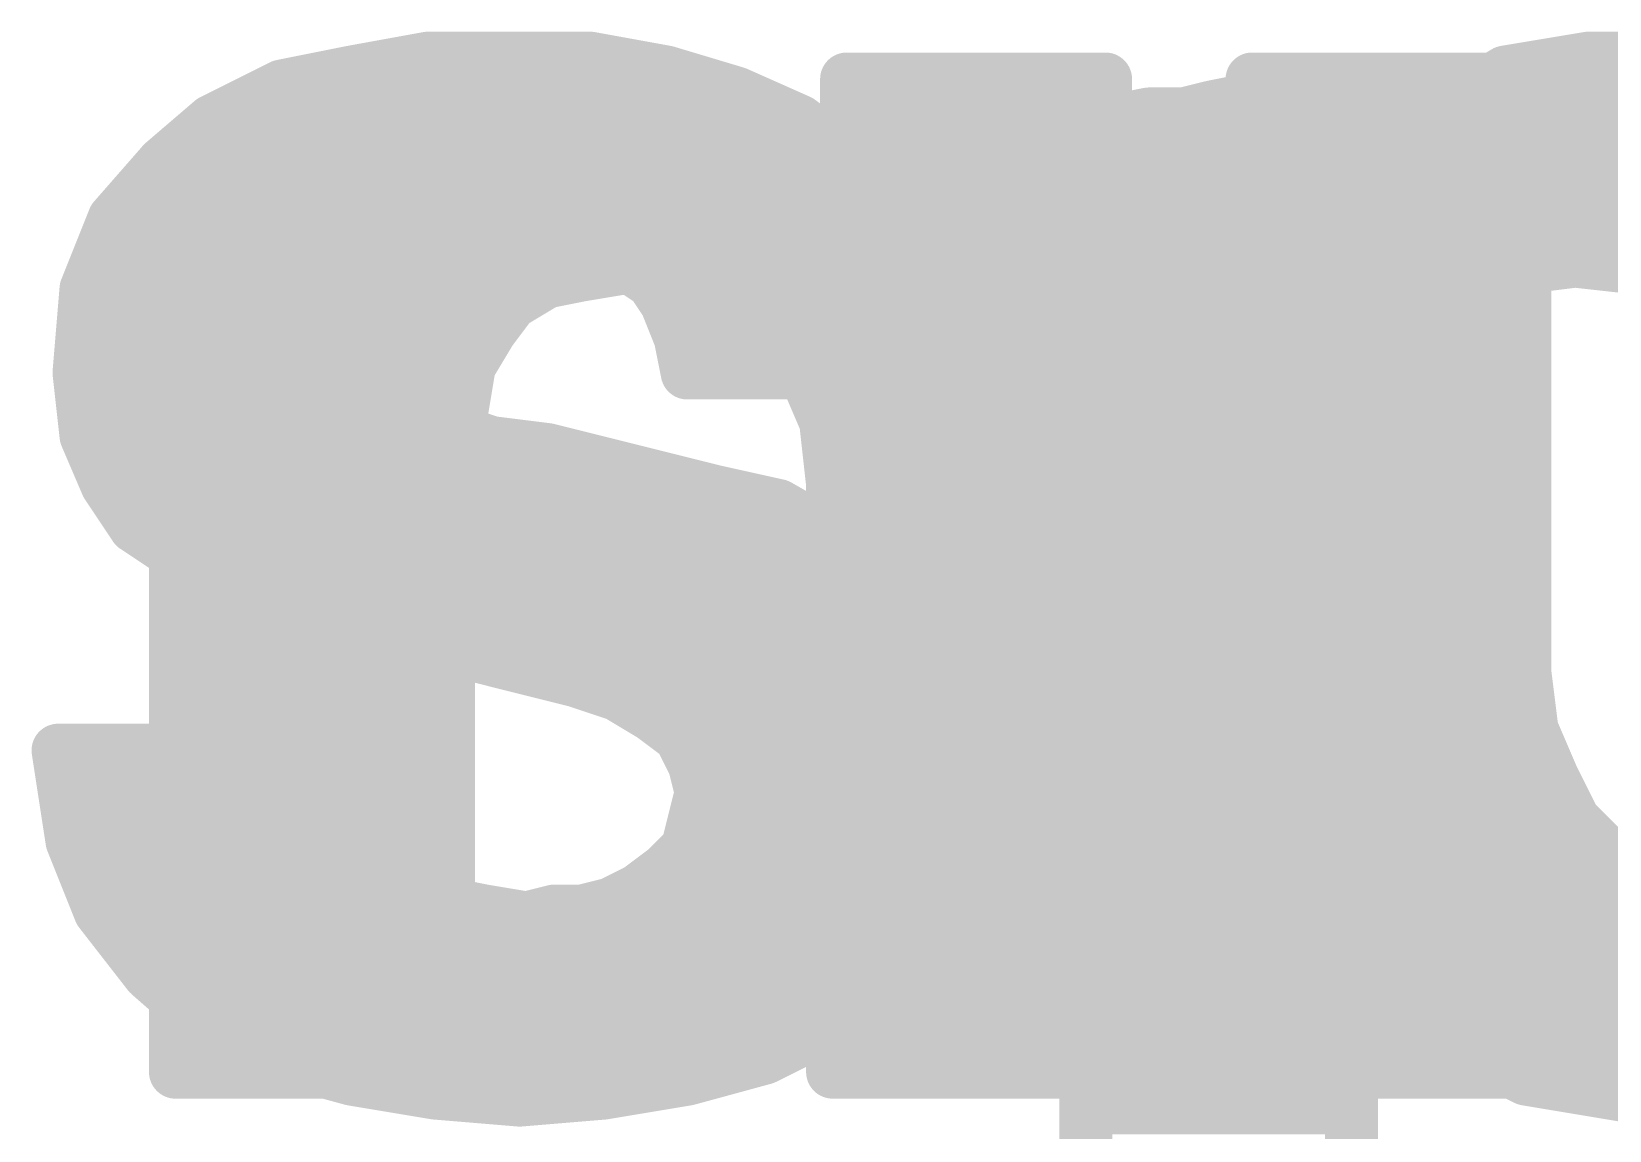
# Model space of a CAD drawing. Extents: x -33 to 74, y -22 to 37.
# Drawn here: x 7.133 to 9.39, y 20.541 to 22.113 of the extents above; entities that cross this region are included whole.
import ezdxf

# ---------------------------------------------------------------- set-up
doc = ezdxf.new("R2010")
doc.units = 0
doc.layers.add('21', color=41, linetype='CONTINUOUS')
doc.layers.add('22', color=40, linetype='CONTINUOUS')

msp = doc.modelspace()

# ---------------------------------------------------------------- linework, layer by layer
at = {"layer": '21', "const_width": 0.0762}
for points in [[(7.591, 22.055), (7.701, 22.075)], [(7.701, 22.075), (7.931, 22.075)], [(7.931, 22.075), (8.041, 22.055)], [(9.241, 22.055), (9.361, 22.075)], [(9.361, 22.075), (9.431, 22.075)], [(7.491, 22.035), (7.591, 22.055)], [(8.041, 22.055), (8.141, 22.025)], [(8.911, 22.025), (9.011, 22.045)], [(9.011, 22.045), (9.011, 21.865)], [(9.141, 21.995), (9.241, 22.055)], [(7.391, 21.985), (7.491, 22.035)], [(7.4646, 22.0218), (8.1482, 22.0218)], [(8.141, 22.025), (8.231, 21.985)], [(8.821, 22.005), (8.871, 22.015)], [(8.871, 22.015), (8.911, 22.025)], [(8.8982, 22.0218), (9.011, 22.0218)], [(9.1857, 22.0218), (9.702, 22.0218)], [(8.681, 21.985), (8.731, 21.995)], [(8.731, 21.995), (8.781, 21.995)], [(8.781, 21.995), (8.821, 22.005)], [(9.091, 21.955), (9.141, 21.995)], [(7.321, 21.925), (7.391, 21.985)], [(8.231, 21.985), (8.311, 21.925)], [(8.641, 21.975), (8.681, 21.985)], [(8.641, 20.125), (8.641, 21.975)], [(9.051, 21.915), (9.091, 21.955)], [(7.251, 21.845), (7.321, 21.925)], [(7.345, 21.9456), (8.2835, 21.9456)], [(8.311, 21.925), (8.371, 21.845)], [(8.641, 21.9456), (9.011, 21.9456)], [(9.0816, 21.9456), (9.8301, 21.9456)], [(9.011, 21.865), (9.051, 21.915)], [(7.2724, 21.8694), (8.3527, 21.8694)], [(8.641, 21.8694), (9.011, 21.8694)], [(9.0145, 21.8694), (9.899, 21.8694)], [(7.211, 21.745), (7.251, 21.845)], [(8.371, 21.845), (8.421, 21.745)], [(7.731, 21.815), (7.701, 21.805)], [(7.901, 21.815), (7.731, 21.815)], [(7.951, 21.795), (7.901, 21.815)], [(7.2303, 21.7932), (7.6556, 21.7932)], [(7.661, 21.795), (7.631, 21.785)], [(7.701, 21.805), (7.661, 21.795)], [(7.991, 21.775), (7.951, 21.795)], [(7.9546, 21.7932), (8.3969, 21.7932)], [(8.641, 21.7932), (9.954, 21.7932)], [(7.631, 21.785), (7.591, 21.725)], [(8.021, 21.755), (7.991, 21.775)], [(9.261, 21.775), (9.181, 21.745)], [(9.341, 21.785), (9.261, 21.775)], [(9.431, 21.775), (9.341, 21.785)], [(7.201, 21.625), (7.211, 21.745)], [(8.041, 21.725), (8.021, 21.755)], [(8.421, 21.745), (8.441, 21.625)], [(9.181, 21.745), (9.131, 21.705)], [(7.591, 21.725), (7.591, 21.685)], [(8.061, 21.675), (8.041, 21.725)], [(7.2087, 21.717), (7.591, 21.717)], [(8.0442, 21.717), (8.4257, 21.717)], [(8.641, 21.717), (9.146, 21.717)], [(9.131, 21.705), (9.081, 21.645)], [(7.591, 21.685), (7.601, 21.645)], [(8.071, 21.625), (8.061, 21.675)], [(7.2023, 21.6408), (7.6042, 21.6408)], [(7.601, 21.645), (7.631, 21.605)], [(8.0678, 21.6408), (8.4384, 21.6408)], [(8.641, 21.6408), (9.0792, 21.6408)], [(9.081, 21.645), (9.051, 21.575)], [(7.211, 21.535), (7.201, 21.625)], [(8.441, 21.625), (8.071, 21.625)], [(7.631, 21.605), (7.671, 21.575)], [(7.2077, 21.5646), (7.6918, 21.5646)], [(7.671, 21.575), (7.731, 21.545)], [(8.641, 21.5646), (9.0471, 21.5646)], [(9.051, 21.575), (9.021, 21.495)], [(7.731, 21.545), (7.791, 21.525)], [(7.241, 21.465), (7.211, 21.535)], [(7.791, 21.525), (7.871, 21.515)], [(7.871, 21.515), (8.111, 21.455)], [(9.021, 21.495), (9.011, 21.415)], [(7.231, 21.4884), (7.9774, 21.4884)], [(8.641, 21.4884), (9.0202, 21.4884)], [(7.281, 21.405), (7.241, 21.465)], [(8.111, 21.455), (8.201, 21.435)], [(8.201, 21.435), (8.341, 21.355)], [(7.2762, 21.4122), (8.2409, 21.4122)], [(7.341, 21.365), (7.281, 21.405)], [(8.641, 21.4122), (9.011, 21.4122)], [(9.011, 21.415), (9.011, 21.245)], [(7.411, 21.325), (7.341, 21.365)], [(8.341, 21.355), (8.401, 21.305)], [(7.3918, 21.336), (8.3638, 21.336)], [(7.481, 21.295), (7.411, 21.325)], [(8.641, 21.336), (9.011, 21.336)], [(7.561, 21.265), (7.481, 21.295)], [(8.401, 21.305), (8.441, 21.245)], [(7.651, 21.245), (7.561, 21.265)], [(7.5844, 21.2598), (8.4311, 21.2598)], [(8.641, 21.2598), (9.011, 21.2598)], [(7.751, 21.225), (7.651, 21.245)], [(7.911, 21.185), (7.751, 21.225)], [(8.441, 21.245), (8.471, 21.175)], [(9.011, 21.245), (9.051, 21.085)], [(7.971, 21.165), (7.911, 21.185)], [(7.9152, 21.1836), (8.4673, 21.1836)], [(8.641, 21.1836), (9.0264, 21.1836)], [(8.021, 21.135), (7.971, 21.165)], [(8.471, 21.175), (8.481, 21.085)], [(8.061, 21.105), (8.021, 21.135)], [(8.0578, 21.1074), (8.4785, 21.1074)], [(8.081, 21.065), (8.061, 21.105)], [(8.641, 21.1074), (9.0454, 21.1074)], [(7.191, 20.955), (7.171, 21.085)], [(7.171, 21.085), (7.541, 21.085)], [(7.541, 21.085), (7.541, 21.025)], [(8.481, 21.085), (8.461, 20.955)], [(9.051, 21.085), (9.081, 21.015)], [(8.091, 21.025), (8.081, 21.065)], [(7.1793, 21.0312), (7.541, 21.0312)], [(7.541, 21.025), (7.561, 20.975)], [(8.071, 20.945), (8.091, 21.025)], [(8.0895, 21.0312), (8.4727, 21.0312)], [(8.641, 21.0312), (9.0741, 21.0312)], [(9.081, 21.015), (9.131, 20.965)], [(7.231, 20.855), (7.191, 20.955)], [(7.191, 20.955), (7.576, 20.955)], [(7.561, 20.975), (7.591, 20.935)], [(8.0735, 20.955), (8.461, 20.955)], [(8.461, 20.955), (8.421, 20.845)], [(8.641, 20.955), (9.143, 20.955)], [(9.131, 20.965), (9.191, 20.915)], [(7.591, 20.935), (7.671, 20.875)], [(8.041, 20.915), (8.071, 20.945)], [(8.001, 20.885), (8.041, 20.915)], [(9.191, 20.915), (9.261, 20.895)], [(9.261, 20.895), (9.351, 20.885)], [(9.351, 20.885), (9.431, 20.895)], [(7.2215, 20.8788), (7.6659, 20.8788)], [(7.671, 20.875), (7.731, 20.865)], [(7.731, 20.865), (7.781, 20.855)], [(7.921, 20.855), (7.961, 20.865)], [(7.961, 20.865), (8.001, 20.885)], [(7.9886, 20.8788), (8.4333, 20.8788)], [(8.641, 20.8788), (9.9558, 20.8788)], [(7.301, 20.765), (7.231, 20.855)], [(7.781, 20.855), (7.841, 20.845)], [(7.841, 20.845), (7.881, 20.855)], [(7.881, 20.855), (7.921, 20.855)], [(8.421, 20.845), (8.361, 20.765)], [(7.2718, 20.8026), (8.3892, 20.8026)], [(8.641, 20.8026), (9.021, 20.8026)], [(9.031, 20.805), (9.021, 20.805)], [(9.021, 20.805), (9.021, 19.785)], [(9.111, 20.705), (9.031, 20.805)], [(9.0329, 20.8026), (9.9086, 20.8026)], [(7.381, 20.695), (7.301, 20.765)], [(8.361, 20.765), (8.281, 20.695)], [(7.3451, 20.7264), (8.3169, 20.7264)], [(8.641, 20.7264), (9.021, 20.7264)], [(9.0939, 20.7264), (9.8324, 20.7264)], [(9.211, 20.645), (9.111, 20.705)], [(7.481, 20.645), (7.381, 20.695)], [(8.281, 20.695), (8.181, 20.645)], [(7.4706, 20.6502), (8.1914, 20.6502)], [(7.591, 20.615), (7.481, 20.645)], [(8.181, 20.645), (8.071, 20.615)], [(8.641, 20.6502), (9.021, 20.6502)], [(9.2023, 20.6502), (9.7282, 20.6502)], [(9.271, 20.615), (9.211, 20.645)], [(7.711, 20.595), (7.591, 20.615)], [(8.071, 20.615), (7.951, 20.595)], [(9.451, 20.585), (9.271, 20.615)], [(7.831, 20.585), (7.711, 20.595)], [(7.951, 20.595), (7.831, 20.585)], [(8.641, 20.574), (9.021, 20.574)]]:
    msp.add_lwpolyline(points, dxfattribs=at)
at = {"layer": '21', "const_width": 0.0381}
for points in [[(7.701, 22.094, 1), (7.701, 22.0559)], [(7.7044, 22.0563, 1), (7.6976, 22.0937)], [(7.9344, 22.0937, 1), (7.9276, 22.0563)], [(7.931, 22.0559, 1), (7.931, 22.094)], [(9.361, 22.094, 1), (9.361, 22.0559)], [(9.3641, 22.0562, 1), (9.3579, 22.0938)], [(7.5876, 22.0737, 1), (7.5944, 22.0363)], [(7.5947, 22.0363, 1), (7.5873, 22.0737)], [(8.0465, 22.0732, 1), (8.0355, 22.0368)], [(8.0376, 22.0363, 1), (8.0444, 22.0737)], [(9.0301, 22.045, 1), (8.992, 22.045)], [(9.0147, 22.0263, 1), (9.0073, 22.0637)], [(9.2379, 22.0738, 1), (9.2441, 22.0362)], [(9.2508, 22.0387, 1), (9.2312, 22.0713)], [(7.4646, 22.0409, 1), (7.4646, 22.0028)], [(7.4873, 22.0537, 1), (7.4947, 22.0163)], [(7.4995, 22.018, 1), (7.4825, 22.052)], [(8.1487, 22.0424, 1), (8.1333, 22.0076)], [(8.1355, 22.0068, 1), (8.1465, 22.0432)], [(8.1482, 22.0028, 1), (8.1482, 22.0409)], [(8.8664, 22.0335, 1), (8.8756, 21.9965)], [(8.8747, 21.9963, 1), (8.8673, 22.0337)], [(8.8982, 22.0409, 1), (8.8982, 22.0028)], [(8.9073, 22.0437, 1), (8.9147, 22.0063)], [(8.9156, 22.0065, 1), (8.9064, 22.0435)], [(9.011, 22.0028, 1), (9.011, 22.0409)], [(9.1857, 22.0409, 1), (9.1857, 22.0028)], [(8.731, 22.0141, 1), (8.731, 21.976)], [(8.7347, 21.9763, 1), (8.7273, 22.0137)], [(8.7764, 22.0135, 1), (8.7856, 21.9765)], [(8.781, 21.976, 1), (8.781, 22.0141)], [(8.8173, 22.0237, 1), (8.8247, 21.9863)], [(8.8256, 21.9865, 1), (8.8164, 22.0235)], [(9.1312, 22.0113, 1), (9.1508, 21.9787)], [(9.1529, 21.9801, 1), (9.1291, 22.0099)], [(7.3825, 22.002, 1), (7.3995, 21.968)], [(7.4034, 21.9705, 1), (7.3786, 21.9995)], [(8.2424, 22.0002, 1), (8.2196, 21.9698)], [(8.2233, 21.9676, 1), (8.2387, 22.0024)], [(8.6601, 21.975, 1), (8.622, 21.975)], [(8.6364, 21.9935, 1), (8.6456, 21.9565)], [(8.6773, 22.0037, 1), (8.6847, 21.9663)], [(8.6856, 21.9665, 1), (8.6764, 22.0035)], [(9.0791, 21.9699, 1), (9.1029, 21.9401)], [(9.1045, 21.9415, 1), (9.0775, 21.9685)], [(7.3353, 21.9125, 1), (7.3067, 21.9375)], [(7.345, 21.9647, 1), (7.345, 21.9266)], [(8.2835, 21.9266, 1), (8.2835, 21.9647)], [(8.3262, 21.9364, 1), (8.2958, 21.9136)], [(8.641, 21.9647, 1), (8.641, 21.9266)], [(9.011, 21.9266, 1), (9.011, 21.9647)], [(9.0816, 21.9647, 1), (9.0816, 21.9266)], [(7.3086, 21.9395, 1), (7.3334, 21.9105)], [(8.2996, 21.9098, 1), (8.3224, 21.9402)], [(9.0375, 21.9285, 1), (9.0645, 21.9015)], [(9.0659, 21.9031, 1), (9.0361, 21.9269)], [(7.2724, 21.8885, 1), (7.2724, 21.8504)], [(8.3527, 21.8504, 1), (8.3527, 21.8885)], [(8.641, 21.8885, 1), (8.641, 21.8504)], [(8.9961, 21.8769, 1), (9.0259, 21.8531)], [(9.0145, 21.8885, 1), (9.0145, 21.8504)], [(9.011, 21.8504, 1), (9.011, 21.8885)], [(7.2367, 21.8575, 1), (7.2653, 21.8325)], [(7.2687, 21.8379, 1), (7.2333, 21.8521)], [(8.388, 21.8535, 1), (8.354, 21.8365)], [(8.3558, 21.8336, 1), (8.3862, 21.8564)], [(8.992, 21.865, 1), (9.0301, 21.865)], [(7.731, 21.8341, 1), (7.731, 21.796)], [(7.737, 21.7969, 1), (7.725, 21.8331)], [(7.9081, 21.8327, 1), (7.8939, 21.7973)], [(7.901, 21.796, 1), (7.901, 21.8341)], [(7.2303, 21.8123, 1), (7.2303, 21.7742)], [(7.6564, 21.8135, 1), (7.6656, 21.7765)], [(7.667, 21.7769, 1), (7.655, 21.8131)], [(7.6556, 21.7742, 1), (7.6556, 21.8123)], [(7.695, 21.8231, 1), (7.707, 21.7869)], [(7.7056, 21.7865, 1), (7.6964, 21.8235)], [(7.9595, 21.812, 1), (7.9425, 21.778)], [(7.9546, 21.8123, 1), (7.9546, 21.7742)], [(7.9439, 21.7773, 1), (7.9581, 21.8127)], [(8.3969, 21.7742, 1), (8.3969, 21.8123)], [(8.641, 21.8123, 1), (8.641, 21.7742)], [(7.625, 21.8031, 1), (7.637, 21.7669)], [(7.6469, 21.7744, 1), (7.6151, 21.7956)], [(8.0016, 21.7909, 1), (7.9804, 21.7591)], [(7.9825, 21.758, 1), (7.9995, 21.792)], [(9.2586, 21.7939, 1), (9.2634, 21.7561)], [(9.2677, 21.7572, 1), (9.2543, 21.7928)], [(9.3431, 21.8039, 1), (9.3389, 21.7661)], [(9.3434, 21.7661, 1), (9.3386, 21.8039)], [(7.23, 21.7434, 1), (7.192, 21.7466)], [(8.0369, 21.7656, 1), (8.0051, 21.7444)], [(8.0104, 21.7391, 1), (8.0316, 21.7709)], [(8.4398, 21.7481, 1), (8.4022, 21.7419)], [(9.1743, 21.7628, 1), (9.1877, 21.7272)], [(9.1929, 21.7301, 1), (9.1691, 21.7599)], [(7.1933, 21.7521, 1), (7.2287, 21.7379)], [(7.6101, 21.725, 1), (7.572, 21.725)], [(8.0587, 21.7321, 1), (8.0233, 21.7179)], [(8.404, 21.7365, 1), (8.438, 21.7535)], [(7.2087, 21.7361, 1), (7.2087, 21.698)], [(7.5751, 21.7356, 1), (7.6069, 21.7144)], [(7.591, 21.698, 1), (7.591, 21.7361)], [(8.0442, 21.7361, 1), (8.0442, 21.698)], [(8.0251, 21.7144, 1), (8.0569, 21.7356)], [(8.4257, 21.698, 1), (8.4257, 21.7361)], [(8.641, 21.7361, 1), (8.641, 21.698)], [(9.1191, 21.7199, 1), (9.1429, 21.6901)], [(9.1456, 21.6928, 1), (9.1164, 21.7172)], [(9.146, 21.698, 1), (9.146, 21.7361)], [(7.6095, 21.6896, 1), (7.5725, 21.6804)], [(7.572, 21.685, 1), (7.6101, 21.685)], [(8.0797, 21.6787, 1), (8.0423, 21.6713)], [(8.0433, 21.6679, 1), (8.0787, 21.6821)], [(7.2023, 21.6599, 1), (7.2023, 21.6218)], [(7.6162, 21.6564, 1), (7.5858, 21.6336)], [(7.5825, 21.6404, 1), (7.6195, 21.6496)], [(7.6042, 21.6218, 1), (7.6042, 21.6599)], [(8.0678, 21.6599, 1), (8.0678, 21.6218)], [(8.4384, 21.6218, 1), (8.4384, 21.6599)], [(8.641, 21.6599, 1), (8.641, 21.6218)], [(9.0664, 21.6572, 1), (9.0956, 21.6328)], [(9.0985, 21.6375, 1), (9.0635, 21.6525)], [(9.0792, 21.6218, 1), (9.0792, 21.6599)], [(7.2199, 21.6271, 1), (7.1821, 21.6229)], [(7.182, 21.6266, 1), (7.22, 21.6234)], [(8.071, 21.6441, 1), (8.071, 21.6059)], [(8.0523, 21.6213, 1), (8.0897, 21.6287)], [(8.4222, 21.6219, 1), (8.4598, 21.6281)], [(8.441, 21.6059, 1), (8.441, 21.6441)], [(7.6424, 21.6202, 1), (7.6196, 21.5898)], [(7.6158, 21.5936, 1), (7.6462, 21.6164)], [(7.2077, 21.5837, 1), (7.2077, 21.5456)], [(7.6795, 21.592, 1), (7.6625, 21.558)], [(7.6596, 21.5598, 1), (7.6824, 21.5902)], [(7.6918, 21.5456, 1), (7.6918, 21.5837)], [(8.641, 21.5837, 1), (8.641, 21.5456)], [(9.0335, 21.5825, 1), (9.0685, 21.5675)], [(9.0688, 21.5683, 1), (9.0332, 21.5817)], [(9.0471, 21.5456, 1), (9.0471, 21.5837)], [(7.737, 21.5631, 1), (7.725, 21.5269)], [(7.7225, 21.528, 1), (7.7395, 21.562)], [(7.2285, 21.5425, 1), (7.1935, 21.5275)], [(7.1921, 21.5329, 1), (7.2299, 21.5371)], [(7.7934, 21.5439, 1), (7.7886, 21.5061)], [(7.785, 21.5069, 1), (7.797, 21.5431)], [(7.8756, 21.5335, 1), (7.8664, 21.4965)], [(7.8686, 21.4961, 1), (7.8734, 21.5339)], [(9.0399, 21.4926, 1), (9.0021, 21.4974)], [(7.231, 21.5075, 1), (7.231, 21.4694)], [(7.9774, 21.4694, 1), (7.9774, 21.5075)], [(8.641, 21.5075, 1), (8.641, 21.4694)], [(9.0032, 21.5017, 1), (9.0388, 21.4883)], [(9.0202, 21.4694, 1), (9.0202, 21.5075)], [(7.2569, 21.4756, 1), (7.2251, 21.4544)], [(7.2235, 21.4575, 1), (7.2585, 21.4725)], [(8.1151, 21.4736, 1), (8.1069, 21.4364)], [(8.1064, 21.4365, 1), (8.1156, 21.4735)], [(8.2105, 21.4515, 1), (8.1915, 21.4185)], [(8.1969, 21.4164, 1), (8.2051, 21.4536)], [(7.2762, 21.4313, 1), (7.2762, 21.3932)], [(7.2916, 21.4209, 1), (7.2704, 21.3891)], [(8.2409, 21.3932, 1), (8.2409, 21.4313)], [(8.641, 21.4313, 1), (8.641, 21.3932)], [(9.0301, 21.415, 1), (8.992, 21.415)], [(9.011, 21.3932, 1), (9.011, 21.4313)], [(7.2651, 21.3944, 1), (7.2969, 21.4156)], [(8.9921, 21.4174, 1), (9.0299, 21.4126)], [(7.3505, 21.3815, 1), (7.3315, 21.3485)], [(7.3304, 21.3491, 1), (7.3516, 21.3809)], [(8.3532, 21.3696, 1), (8.3288, 21.3404)], [(8.3315, 21.3385, 1), (8.3505, 21.3715)], [(7.3918, 21.3551, 1), (7.3918, 21.317)], [(7.4185, 21.3425, 1), (7.4035, 21.3075)], [(7.4015, 21.3085, 1), (7.4205, 21.3415)], [(8.3638, 21.317, 1), (8.3638, 21.3551)], [(8.641, 21.3551, 1), (8.641, 21.317)], [(9.011, 21.317, 1), (9.011, 21.3551)], [(7.4877, 21.3128, 1), (7.4743, 21.2772)], [(7.4735, 21.2775, 1), (7.4885, 21.3125)], [(8.4169, 21.3156, 1), (8.3851, 21.2944)], [(8.3888, 21.2904, 1), (8.4132, 21.3196)], [(7.5651, 21.2836, 1), (7.5569, 21.2464)], [(7.5543, 21.2472, 1), (7.5677, 21.2828)], [(7.5844, 21.2789, 1), (7.5844, 21.2408)], [(8.4311, 21.2408, 1), (8.4311, 21.2789)], [(8.641, 21.2789, 1), (8.641, 21.2408)], [(9.011, 21.2408, 1), (9.011, 21.2789)], [(7.6547, 21.2637, 1), (7.6473, 21.2263)], [(7.6469, 21.2264, 1), (7.6551, 21.2636)], [(7.7556, 21.2435, 1), (7.7464, 21.2065)], [(7.7473, 21.2063, 1), (7.7547, 21.2437)], [(8.4585, 21.2525, 1), (8.4235, 21.2375)], [(8.4251, 21.2344, 1), (8.4569, 21.2556)], [(9.0295, 21.2496, 1), (8.9925, 21.2404)], [(8.992, 21.245, 1), (9.0301, 21.245)], [(7.917, 21.2031, 1), (7.905, 21.1669)], [(7.9152, 21.2027, 1), (7.9152, 21.1646)], [(7.9064, 21.1665, 1), (7.9156, 21.2035)], [(8.4673, 21.1646, 1), (8.4673, 21.2027)], [(8.641, 21.2027, 1), (8.641, 21.1646)], [(9.0264, 21.1646, 1), (9.0264, 21.2027)], [(7.9808, 21.1813, 1), (7.9612, 21.1487)], [(7.965, 21.1469, 1), (7.977, 21.1831)], [(8.4899, 21.1771, 1), (8.4521, 21.1729)], [(8.4535, 21.1675, 1), (8.4885, 21.1825)], [(8.0324, 21.1502, 1), (8.0096, 21.1198)], [(8.0112, 21.1187, 1), (8.0308, 21.1513)], [(8.0578, 21.1265, 1), (8.0578, 21.0884)], [(8.078, 21.1135, 1), (8.044, 21.0965)], [(8.0496, 21.0898, 1), (8.0724, 21.1202)], [(8.4785, 21.0884, 1), (8.4785, 21.1265)], [(8.641, 21.1265, 1), (8.641, 21.0884)], [(9.0454, 21.0884, 1), (9.0454, 21.1265)], [(7.1898, 21.0879, 1), (7.1522, 21.0821)], [(7.171, 21.1041, 1), (7.171, 21.066)], [(7.5601, 21.085, 1), (7.522, 21.085)], [(7.541, 21.066, 1), (7.541, 21.1041)], [(8.4621, 21.0829, 1), (8.4999, 21.0871)], [(8.4998, 21.0821, 1), (8.4622, 21.0879)], [(9.0685, 21.0925, 1), (9.0335, 21.0775)], [(9.0325, 21.0804, 1), (9.0695, 21.0896)], [(8.0995, 21.0696, 1), (8.0625, 21.0604)], [(8.064, 21.0565, 1), (8.098, 21.0735)], [(7.1793, 21.0503, 1), (7.1793, 21.0122)], [(7.5587, 21.0321, 1), (7.5233, 21.0179)], [(7.541, 21.0122, 1), (7.541, 21.0503)], [(8.0895, 21.0503, 1), (8.0895, 21.0122)], [(8.1095, 21.0204, 1), (8.0725, 21.0296)], [(8.4727, 21.0122, 1), (8.4727, 21.0503)], [(8.641, 21.0503, 1), (8.641, 21.0122)], [(9.0741, 21.0122, 1), (9.0741, 21.0503)], [(7.522, 21.025, 1), (7.5601, 21.025)], [(8.0725, 21.0204, 1), (8.1095, 21.0296)], [(9.0945, 21.0285, 1), (9.0675, 21.0015)], [(9.0635, 21.0075, 1), (9.0985, 21.0225)], [(7.2087, 20.9621, 1), (7.1733, 20.9479)], [(7.191, 20.9741, 1), (7.191, 20.936)], [(7.5762, 20.9864, 1), (7.5458, 20.9636)], [(7.5433, 20.9679, 1), (7.5787, 20.9821)], [(7.576, 20.936, 1), (7.576, 20.9741)], [(8.0735, 20.9741, 1), (8.0735, 20.936)], [(8.4789, 20.9485, 1), (8.4431, 20.9615)], [(8.461, 20.936, 1), (8.461, 20.9741)], [(8.641, 20.9741, 1), (8.641, 20.936)], [(9.1432, 20.9796, 1), (9.1188, 20.9504)], [(9.1175, 20.9515, 1), (9.1445, 20.9785)], [(9.143, 20.936, 1), (9.143, 20.9741)], [(7.1722, 20.9521, 1), (7.2098, 20.9579)], [(7.6024, 20.9502, 1), (7.5796, 20.9198)], [(8.0525, 20.9496, 1), (8.0895, 20.9404)], [(8.0845, 20.9315, 1), (8.0575, 20.9585)], [(8.4422, 20.9579, 1), (8.4798, 20.9521)], [(7.5758, 20.9236, 1), (7.6062, 20.9464)], [(8.0275, 20.9285, 1), (8.0545, 20.9015)], [(8.0524, 20.8998, 1), (8.0296, 20.9302)], [(9.1962, 20.9333, 1), (9.1858, 20.8967)], [(9.1788, 20.9004, 1), (9.2032, 20.9296)], [(9.2631, 20.9139, 1), (9.2589, 20.8761)], [(9.2558, 20.8767, 1), (9.2662, 20.9133)], [(7.2215, 20.8979, 1), (7.2215, 20.8598)], [(7.6741, 20.8938, 1), (7.6679, 20.8562)], [(7.6596, 20.8598, 1), (7.6824, 20.8902)], [(7.6659, 20.8598, 1), (7.6659, 20.8979)], [(7.7347, 20.8837, 1), (7.7273, 20.8463)], [(7.7279, 20.8462, 1), (7.7341, 20.8838)], [(7.9525, 20.882, 1), (7.9695, 20.848)], [(7.9656, 20.8465, 1), (7.9564, 20.8835)], [(7.9886, 20.8979, 1), (7.9886, 20.8598)], [(7.9896, 20.9002, 1), (8.0124, 20.8698)], [(8.0095, 20.868, 1), (7.9925, 20.902)], [(8.4333, 20.8598, 1), (8.4333, 20.8979)], [(8.641, 20.8979, 1), (8.641, 20.8598)], [(9.3486, 20.9039, 1), (9.3534, 20.8661)], [(9.3489, 20.8661, 1), (9.3531, 20.9039)], [(7.246, 20.8667, 1), (7.216, 20.8433)], [(7.2133, 20.8479, 1), (7.2487, 20.8621)], [(7.7841, 20.8738, 1), (7.7779, 20.8362)], [(7.7773, 20.8363, 1), (7.7847, 20.8737)], [(7.8364, 20.8635, 1), (7.8456, 20.8265)], [(7.8379, 20.8262, 1), (7.8441, 20.8638)], [(7.881, 20.8741, 1), (7.881, 20.836)], [(7.8856, 20.8365, 1), (7.8764, 20.8735)], [(7.9164, 20.8735, 1), (7.9256, 20.8365)], [(7.921, 20.836, 1), (7.921, 20.8741)], [(8.4362, 20.8336, 1), (8.4058, 20.8564)], [(8.4031, 20.8515, 1), (8.4389, 20.8385)], [(7.2718, 20.8217, 1), (7.2718, 20.7836)], [(8.3892, 20.7836, 1), (8.3892, 20.8217)], [(8.641, 20.8217, 1), (8.641, 20.7836)], [(9.021, 20.824, 1), (9.021, 20.7859)], [(9.0401, 20.805, 1), (9.002, 20.805)], [(9.0459, 20.8169, 1), (9.0161, 20.7931)], [(9.0329, 20.8217, 1), (9.0329, 20.7836)], [(9.021, 20.7836, 1), (9.021, 20.8217)], [(9.031, 20.7859, 1), (9.031, 20.824)], [(7.3135, 20.7793, 1), (7.2885, 20.7507)], [(7.286, 20.7533, 1), (7.316, 20.7767)], [(8.3458, 20.7764, 1), (8.3762, 20.7536)], [(8.3735, 20.7507, 1), (8.3485, 20.7793)], [(7.3451, 20.7455, 1), (7.3451, 20.7074)], [(8.3169, 20.7074, 1), (8.3169, 20.7455)], [(8.641, 20.7455, 1), (8.641, 20.7074)], [(9.021, 20.7074, 1), (9.021, 20.7455)], [(9.0939, 20.7455, 1), (9.0939, 20.7074)], [(9.1208, 20.7213, 1), (9.1012, 20.6887)], [(7.3895, 20.712, 1), (7.3725, 20.678)], [(7.3685, 20.6807, 1), (7.3935, 20.7093)], [(8.2685, 20.7093, 1), (8.2935, 20.6807)], [(8.2895, 20.678, 1), (8.2725, 20.712)], [(9.0961, 20.6931, 1), (9.1259, 20.7169)], [(7.4706, 20.6693, 1), (7.4706, 20.6312)], [(7.486, 20.6634, 1), (7.476, 20.6266)], [(7.4725, 20.628, 1), (7.4895, 20.662)], [(8.1725, 20.662, 1), (8.1895, 20.628)], [(8.186, 20.6266, 1), (8.176, 20.6634)], [(8.1914, 20.6312, 1), (8.1914, 20.6693)], [(8.641, 20.6693, 1), (8.641, 20.6312)], [(9.021, 20.6312, 1), (9.021, 20.6693)], [(9.2023, 20.6693, 1), (9.2023, 20.6312)], [(9.2195, 20.662, 1), (9.2025, 20.628)], [(9.2012, 20.6287, 1), (9.2208, 20.6613)], [(7.5941, 20.6338, 1), (7.5879, 20.5962)], [(7.586, 20.5966, 1), (7.596, 20.6334)], [(8.066, 20.6334, 1), (8.076, 20.5966)], [(8.0741, 20.5962, 1), (8.0679, 20.6338)], [(9.2741, 20.6338, 1), (9.2679, 20.5962)], [(7.7126, 20.614, 1), (7.7094, 20.576)], [(7.7079, 20.5762, 1), (7.7141, 20.6138)], [(7.9479, 20.6138, 1), (7.9541, 20.5762)], [(7.9526, 20.576, 1), (7.9494, 20.614)], [(9.2625, 20.598, 1), (9.2795, 20.632)], [(7.8294, 20.604, 1), (7.8326, 20.566)], [(7.8294, 20.566, 1), (7.8326, 20.604)], [(8.641, 20.5931, 1), (8.641, 20.555)], [(9.021, 20.555, 1), (9.021, 20.5931)]]:
    msp.add_lwpolyline(points, format="xyb", dxfattribs=at)
at = {"layer": '22', "const_width": 0.0762}
for points in [[(7.719, 22.065), (7.609, 22.035)], [(7.859, 22.075), (7.719, 22.065)], [(7.919, 22.075), (7.859, 22.075)], [(7.979, 22.065), (7.919, 22.075)], [(8.099, 22.025), (7.979, 22.065)], [(8.669, 22.045), (8.299, 22.045)], [(8.299, 22.045), (8.299, 21.845)], [(8.669, 20.625), (8.669, 22.045)], [(9.269, 22.045), (8.879, 22.045)], [(8.879, 22.045), (8.879, 20.625)], [(9.269, 21.195), (9.269, 22.045)], [(7.609, 22.035), (7.519, 21.985)], [(7.5852, 22.0218), (8.1038, 22.0218)], [(8.159, 21.985), (8.099, 22.025)], [(8.299, 22.0218), (8.669, 22.0218)], [(8.879, 22.0218), (9.269, 22.0218)], [(7.519, 21.985), (7.449, 21.915)], [(8.209, 21.945), (8.159, 21.985)], [(7.4796, 21.9456), (8.2082, 21.9456)], [(8.249, 21.905), (8.209, 21.945)], [(8.299, 21.9456), (8.669, 21.9456)], [(8.879, 21.9456), (9.269, 21.9456)], [(7.449, 21.915), (7.399, 21.835)], [(8.289, 21.845), (8.249, 21.905)], [(7.4205, 21.8694), (8.2727, 21.8694)], [(8.299, 21.8694), (8.669, 21.8694)], [(8.879, 21.8694), (9.269, 21.8694)], [(7.399, 21.835), (7.369, 21.735)], [(8.299, 21.845), (8.289, 21.845)], [(7.3865, 21.7932), (8.669, 21.7932)], [(8.879, 21.7932), (9.269, 21.7932)], [(7.919, 21.765), (7.979, 21.775)], [(7.979, 21.775), (8.059, 21.765)], [(7.819, 21.725), (7.869, 21.755)], [(7.869, 21.755), (7.919, 21.765)], [(8.059, 21.765), (8.119, 21.755)], [(8.119, 21.755), (8.169, 21.725)], [(7.369, 21.735), (7.349, 21.625)], [(7.789, 21.685), (7.819, 21.725)], [(8.169, 21.725), (8.209, 21.675)], [(7.3657, 21.717), (7.813, 21.717)], [(8.1754, 21.717), (8.669, 21.717)], [(8.879, 21.717), (9.269, 21.717)], [(7.759, 21.635), (7.789, 21.685)], [(8.209, 21.675), (8.239, 21.625)], [(7.3519, 21.6408), (7.7625, 21.6408)], [(7.749, 21.575), (7.759, 21.635)], [(8.2295, 21.6408), (8.669, 21.6408)], [(8.879, 21.6408), (9.269, 21.6408)], [(7.349, 21.625), (7.339, 21.495)], [(8.239, 21.625), (8.269, 21.555)], [(7.3444, 21.5646), (7.7475, 21.5646)], [(7.739, 21.505), (7.749, 21.575)], [(8.2649, 21.5646), (8.669, 21.5646)], [(8.879, 21.5646), (9.269, 21.5646)], [(8.269, 21.555), (8.279, 21.465)], [(7.339, 21.495), (7.339, 20.625)], [(7.729, 21.425), (7.739, 21.505)], [(7.339, 21.4884), (7.7369, 21.4884)], [(8.2764, 21.4884), (8.669, 21.4884)], [(8.879, 21.4884), (9.269, 21.4884)], [(8.279, 21.465), (8.279, 20.625)], [(7.339, 21.4122), (7.729, 21.4122)], [(7.729, 20.625), (7.729, 21.425)], [(8.279, 21.4122), (8.669, 21.4122)], [(8.879, 21.4122), (9.269, 21.4122)], [(7.339, 21.336), (7.729, 21.336)], [(8.279, 21.336), (8.669, 21.336)], [(8.879, 21.336), (9.269, 21.336)], [(7.339, 21.2598), (7.729, 21.2598)], [(8.279, 21.2598), (8.669, 21.2598)], [(8.879, 21.2598), (9.269, 21.2598)], [(7.339, 21.1836), (7.729, 21.1836)], [(8.279, 21.1836), (8.669, 21.1836)], [(8.879, 21.1836), (9.2704, 21.1836)], [(9.279, 21.115), (9.269, 21.195)], [(9.309, 21.045), (9.279, 21.115)], [(7.339, 21.1074), (7.729, 21.1074)], [(8.279, 21.1074), (8.669, 21.1074)], [(8.879, 21.1074), (9.2823, 21.1074)], [(9.339, 20.985), (9.309, 21.045)], [(7.339, 21.0312), (7.729, 21.0312)], [(8.279, 21.0312), (8.669, 21.0312)], [(8.879, 21.0312), (9.3159, 21.0312)], [(9.379, 20.945), (9.339, 20.985)], [(7.339, 20.955), (7.729, 20.955)], [(8.279, 20.955), (8.669, 20.955)], [(8.879, 20.955), (9.369, 20.955)], [(9.429, 20.915), (9.379, 20.945)], [(7.339, 20.8788), (7.729, 20.8788)], [(8.279, 20.8788), (8.669, 20.8788)], [(8.879, 20.8788), (10.1621, 20.8788)], [(9.249, 20.625), (9.249, 20.825)], [(9.249, 20.825), (9.259, 20.825)], [(9.259, 20.825), (9.299, 20.765)], [(7.339, 20.8026), (7.729, 20.8026)], [(8.279, 20.8026), (8.669, 20.8026)], [(8.879, 20.8026), (9.249, 20.8026)], [(9.2739, 20.8026), (10.131, 20.8026)], [(9.299, 20.765), (9.339, 20.715)], [(7.339, 20.7264), (7.729, 20.7264)], [(8.279, 20.7264), (8.669, 20.7264)], [(8.879, 20.7264), (9.249, 20.7264)], [(9.3299, 20.7264), (10.0773, 20.7264)], [(9.339, 20.715), (9.389, 20.675)], [(9.389, 20.675), (9.449, 20.645)], [(7.339, 20.6502), (7.729, 20.6502)], [(8.279, 20.6502), (8.669, 20.6502)], [(8.879, 20.6502), (9.249, 20.6502)], [(7.339, 20.625), (7.729, 20.625)], [(8.279, 20.625), (8.669, 20.625)], [(8.879, 20.625), (9.249, 20.625)]]:
    msp.add_lwpolyline(points, dxfattribs=at)
at = {"layer": '22', "const_width": 0.0381}
for points in [[(7.7176, 22.084, 1), (7.7204, 22.046)], [(7.724, 22.0466, 1), (7.714, 22.0834)], [(7.859, 22.094, 1), (7.859, 22.0559)], [(7.8604, 22.056, 1), (7.8576, 22.094)], [(7.9221, 22.0938, 1), (7.9159, 22.0562)], [(7.919, 22.0559, 1), (7.919, 22.094)], [(7.985, 22.0831, 1), (7.973, 22.0469)], [(7.9759, 22.0462, 1), (7.9821, 22.0838)], [(8.299, 22.0641, 1), (8.299, 22.026)], [(8.3181, 22.045, 1), (8.28, 22.045)], [(8.6881, 22.045, 1), (8.65, 22.045)], [(8.669, 22.026, 1), (8.669, 22.0641)], [(8.898, 22.045, 1), (8.8599, 22.045)], [(8.879, 22.0641, 1), (8.879, 22.026)], [(9.2881, 22.045, 1), (9.25, 22.045)], [(9.269, 22.026, 1), (9.269, 22.0641)], [(7.5852, 22.0409, 1), (7.5852, 22.0028)], [(7.604, 22.0534, 1), (7.614, 22.0166)], [(7.6183, 22.0183, 1), (7.5997, 22.0517)], [(8.1096, 22.0409, 1), (8.0884, 22.0091)], [(8.093, 22.0069, 1), (8.105, 22.0431)], [(8.1038, 22.0028, 1), (8.1038, 22.0409)], [(8.299, 22.0409, 1), (8.299, 22.0028)], [(8.669, 22.0028, 1), (8.669, 22.0409)], [(8.879, 22.0409, 1), (8.879, 22.0028)], [(9.269, 22.0028, 1), (9.269, 22.0409)], [(7.5097, 22.0017, 1), (7.5283, 21.9683)], [(7.5325, 21.9715, 1), (7.5055, 21.9985)], [(8.1709, 21.9999, 1), (8.1471, 21.9701)], [(8.1484, 21.9691, 1), (8.1696, 22.0009)], [(7.4796, 21.9647, 1), (7.4796, 21.9266)], [(8.2225, 21.9585, 1), (8.1955, 21.9315)], [(8.1971, 21.9301, 1), (8.2209, 21.9599)], [(8.2082, 21.9266, 1), (8.2082, 21.9647)], [(8.299, 21.9647, 1), (8.299, 21.9266)], [(8.669, 21.9266, 1), (8.669, 21.9647)], [(8.879, 21.9647, 1), (8.879, 21.9266)], [(9.269, 21.9266, 1), (9.269, 21.9647)], [(7.4355, 21.9285, 1), (7.4625, 21.9015)], [(7.4652, 21.9049, 1), (7.4328, 21.9251)], [(8.2649, 21.9156, 1), (8.2331, 21.8944)], [(8.2355, 21.8915, 1), (8.2625, 21.9185)], [(7.4205, 21.8885, 1), (7.4205, 21.8504)], [(8.2727, 21.8504, 1), (8.2727, 21.8885)], [(8.299, 21.8885, 1), (8.299, 21.8504)], [(8.669, 21.8504, 1), (8.669, 21.8885)], [(8.879, 21.8885, 1), (8.879, 21.8504)], [(9.269, 21.8504, 1), (9.269, 21.8885)], [(7.4172, 21.8295, 1), (7.3808, 21.8405)], [(8.289, 21.8641, 1), (8.289, 21.826)], [(8.2731, 21.8344, 1), (8.3049, 21.8556)], [(8.299, 21.826, 1), (8.299, 21.8641)], [(7.3828, 21.8451, 1), (7.4152, 21.8249)], [(8.28, 21.845, 1), (8.3181, 21.845)], [(7.3865, 21.8123, 1), (7.3865, 21.7742)], [(8.669, 21.7742, 1), (8.669, 21.8123)], [(8.879, 21.8123, 1), (8.879, 21.7742)], [(9.269, 21.7742, 1), (9.269, 21.8123)], [(7.9814, 21.7939, 1), (7.9766, 21.7561)], [(7.9821, 21.7562, 1), (7.9759, 21.7938)], [(7.8653, 21.7737, 1), (7.8727, 21.7363)], [(7.8788, 21.7387, 1), (7.8592, 21.7713)], [(7.9159, 21.7838, 1), (7.9221, 21.7462)], [(7.9227, 21.7463, 1), (7.9153, 21.7837)], [(8.0621, 21.7838, 1), (8.0559, 21.7462)], [(8.0566, 21.7461, 1), (8.0614, 21.7839)], [(8.1288, 21.7713, 1), (8.1092, 21.7387)], [(8.1159, 21.7362, 1), (8.1221, 21.7738)], [(7.3508, 21.7405, 1), (7.3872, 21.7295)], [(7.3877, 21.7316, 1), (7.3503, 21.7384)], [(7.8092, 21.7413, 1), (7.8288, 21.7087)], [(7.8342, 21.7136, 1), (7.8038, 21.7364)], [(8.1839, 21.7369, 1), (8.1541, 21.7131)], [(8.1592, 21.7087, 1), (8.1788, 21.7413)], [(7.3657, 21.7361, 1), (7.3657, 21.698)], [(7.813, 21.698, 1), (7.813, 21.7361)], [(8.1754, 21.7361, 1), (8.1754, 21.698)], [(8.669, 21.698, 1), (8.669, 21.7361)], [(8.879, 21.7361, 1), (8.879, 21.698)], [(9.269, 21.698, 1), (9.269, 21.7361)], [(7.7738, 21.6964, 1), (7.8042, 21.6736)], [(7.8053, 21.6752, 1), (7.7727, 21.6948)], [(8.2253, 21.6848, 1), (8.1927, 21.6652)], [(8.1941, 21.6631, 1), (8.2239, 21.6869)], [(7.3519, 21.6599, 1), (7.3519, 21.6218)], [(7.7778, 21.6319, 1), (7.7402, 21.6381)], [(7.7625, 21.6218, 1), (7.7625, 21.6599)], [(8.2295, 21.6599, 1), (8.2295, 21.6218)], [(8.669, 21.6218, 1), (8.669, 21.6599)], [(8.879, 21.6599, 1), (8.879, 21.6218)], [(9.269, 21.6218, 1), (9.269, 21.6599)], [(7.3303, 21.6284, 1), (7.3677, 21.6216)], [(7.368, 21.6235, 1), (7.33, 21.6265)], [(7.7427, 21.6448, 1), (7.7753, 21.6252)], [(8.2565, 21.6325, 1), (8.2215, 21.6175)], [(8.2227, 21.6152, 1), (8.2553, 21.6348)], [(7.3444, 21.5837, 1), (7.3444, 21.5456)], [(7.7679, 21.5723, 1), (7.7301, 21.5777)], [(7.7475, 21.5456, 1), (7.7475, 21.5837)], [(8.2649, 21.5837, 1), (8.2649, 21.5456)], [(8.669, 21.5456, 1), (8.669, 21.5837)], [(8.879, 21.5837, 1), (8.879, 21.5456)], [(9.269, 21.5456, 1), (9.269, 21.5837)], [(7.7302, 21.5781, 1), (7.7678, 21.5719)], [(8.2879, 21.5571, 1), (8.2501, 21.5529)], [(8.2515, 21.5475, 1), (8.2865, 21.5625)], [(7.3581, 21.495, 1), (7.32, 21.495)], [(7.7579, 21.5026, 1), (7.7201, 21.5074)], [(7.339, 21.5075, 1), (7.339, 21.4694)], [(7.32, 21.4965, 1), (7.358, 21.4935)], [(7.7201, 21.5077, 1), (7.7579, 21.5023)], [(7.7369, 21.4694, 1), (7.7369, 21.5075)], [(8.2764, 21.5075, 1), (8.2764, 21.4694)], [(8.669, 21.4694, 1), (8.669, 21.5075)], [(8.879, 21.5075, 1), (8.879, 21.4694)], [(9.269, 21.4694, 1), (9.269, 21.5075)], [(8.298, 21.465, 1), (8.2599, 21.465)], [(8.2601, 21.4629, 1), (8.2979, 21.4671)], [(7.339, 21.4313, 1), (7.339, 21.3932)], [(7.7481, 21.425, 1), (7.71, 21.425)], [(7.7101, 21.4274, 1), (7.7479, 21.4226)], [(7.729, 21.3932, 1), (7.729, 21.4313)], [(8.279, 21.4313, 1), (8.279, 21.3932)], [(8.669, 21.3932, 1), (8.669, 21.4313)], [(8.879, 21.4313, 1), (8.879, 21.3932)], [(9.269, 21.3932, 1), (9.269, 21.4313)], [(7.339, 21.3551, 1), (7.339, 21.317)], [(7.729, 21.317, 1), (7.729, 21.3551)], [(8.279, 21.3551, 1), (8.279, 21.317)], [(8.669, 21.317, 1), (8.669, 21.3551)], [(8.879, 21.3551, 1), (8.879, 21.317)], [(9.269, 21.317, 1), (9.269, 21.3551)], [(7.339, 21.2789, 1), (7.339, 21.2408)], [(7.729, 21.2408, 1), (7.729, 21.2789)], [(8.279, 21.2789, 1), (8.279, 21.2408)], [(8.669, 21.2408, 1), (8.669, 21.2789)], [(8.879, 21.2789, 1), (8.879, 21.2408)], [(9.269, 21.2408, 1), (9.269, 21.2789)], [(7.339, 21.2027, 1), (7.339, 21.1646)], [(7.729, 21.1646, 1), (7.729, 21.2027)], [(8.279, 21.2027, 1), (8.279, 21.1646)], [(8.669, 21.1646, 1), (8.669, 21.2027)], [(8.879, 21.2027, 1), (8.879, 21.1646)], [(9.2879, 21.1974, 1), (9.2501, 21.1926)], [(9.2704, 21.1646, 1), (9.2704, 21.2027)], [(9.25, 21.195, 1), (9.2881, 21.195)], [(9.2965, 21.1225, 1), (9.2615, 21.1075)], [(7.339, 21.1265, 1), (7.339, 21.0884)], [(7.729, 21.0884, 1), (7.729, 21.1265)], [(8.279, 21.1265, 1), (8.279, 21.0884)], [(8.669, 21.0884, 1), (8.669, 21.1265)], [(8.879, 21.1265, 1), (8.879, 21.0884)], [(9.2601, 21.1126, 1), (9.2979, 21.1174)], [(9.2823, 21.0884, 1), (9.2823, 21.1265)], [(9.326, 21.0535, 1), (9.292, 21.0365)], [(7.339, 21.0503, 1), (7.339, 21.0122)], [(7.729, 21.0122, 1), (7.729, 21.0503)], [(8.279, 21.0503, 1), (8.279, 21.0122)], [(8.669, 21.0122, 1), (8.669, 21.0503)], [(8.879, 21.0503, 1), (8.879, 21.0122)], [(9.2915, 21.0375, 1), (9.3265, 21.0525)], [(9.3159, 21.0122, 1), (9.3159, 21.0503)], [(9.3525, 20.9985, 1), (9.3255, 20.9715)], [(7.339, 20.9741, 1), (7.339, 20.936)], [(7.729, 20.936, 1), (7.729, 20.9741)], [(8.279, 20.9741, 1), (8.279, 20.936)], [(8.669, 20.936, 1), (8.669, 20.9741)], [(8.879, 20.9741, 1), (8.879, 20.936)], [(9.322, 20.9765, 1), (9.356, 20.9935)], [(9.369, 20.936, 1), (9.369, 20.9741)], [(9.3888, 20.9613, 1), (9.3692, 20.9287)], [(9.3655, 20.9315, 1), (9.3925, 20.9585)], [(7.339, 20.8979, 1), (7.339, 20.8598)], [(7.729, 20.8598, 1), (7.729, 20.8979)], [(8.279, 20.8979, 1), (8.279, 20.8598)], [(8.669, 20.8598, 1), (8.669, 20.8979)], [(8.879, 20.8979, 1), (8.879, 20.8598)], [(9.249, 20.844, 1), (9.249, 20.8059)], [(9.2681, 20.825, 1), (9.23, 20.825)], [(9.2749, 20.8356, 1), (9.2431, 20.8144)], [(9.259, 20.8059, 1), (9.259, 20.844)], [(7.339, 20.8217, 1), (7.339, 20.7836)], [(7.729, 20.7836, 1), (7.729, 20.8217)], [(8.279, 20.8217, 1), (8.279, 20.7836)], [(8.669, 20.7836, 1), (8.669, 20.8217)], [(8.879, 20.8217, 1), (8.879, 20.7836)], [(9.249, 20.7836, 1), (9.249, 20.8217)], [(9.2739, 20.8217, 1), (9.2739, 20.7836)], [(9.3139, 20.7769, 1), (9.2841, 20.7531)], [(9.2831, 20.7544, 1), (9.3149, 20.7756)], [(7.339, 20.7455, 1), (7.339, 20.7074)], [(7.729, 20.7074, 1), (7.729, 20.7455)], [(8.279, 20.7455, 1), (8.279, 20.7074)], [(8.669, 20.7074, 1), (8.669, 20.7455)], [(8.879, 20.7455, 1), (8.879, 20.7074)], [(9.249, 20.7074, 1), (9.249, 20.7455)], [(9.3299, 20.7455, 1), (9.3299, 20.7074)], [(9.3509, 20.7299, 1), (9.3271, 20.7001)], [(9.3241, 20.7031, 1), (9.3539, 20.7269)], [(9.3975, 20.692, 1), (9.3805, 20.658)], [(9.3771, 20.6601, 1), (9.4009, 20.6899)], [(7.339, 20.6693, 1), (7.339, 20.6312)], [(7.729, 20.6312, 1), (7.729, 20.6693)], [(8.279, 20.6693, 1), (8.279, 20.6312)], [(8.669, 20.6312, 1), (8.669, 20.6693)], [(8.879, 20.6693, 1), (8.879, 20.6312)], [(9.249, 20.6312, 1), (9.249, 20.6693)], [(7.339, 20.6441, 1), (7.339, 20.6059)], [(7.729, 20.6059, 1), (7.729, 20.6441)], [(8.279, 20.6441, 1), (8.279, 20.6059)], [(8.669, 20.6059, 1), (8.669, 20.6441)], [(8.879, 20.6441, 1), (8.879, 20.6059)], [(9.249, 20.6059, 1), (9.249, 20.6441)], [(7.32, 20.625, 1), (7.3581, 20.625)], [(7.71, 20.625, 1), (7.7481, 20.625)], [(8.2599, 20.625, 1), (8.298, 20.625)], [(8.65, 20.625, 1), (8.6881, 20.625)], [(8.8599, 20.625, 1), (8.898, 20.625)], [(9.23, 20.625, 1), (9.2681, 20.625)]]:
    msp.add_lwpolyline(points, format="xyb", dxfattribs=at)

doc.saveas('drawing.dxf')
